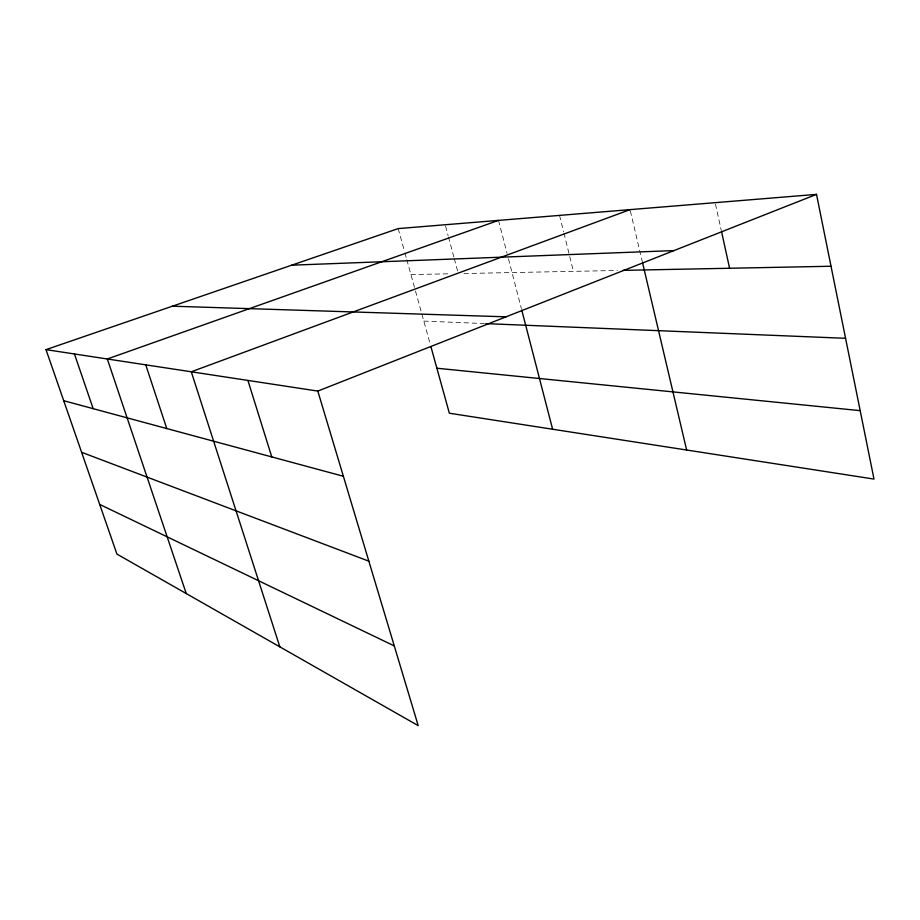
<?xml version="1.0" encoding="UTF-8"?>
<svg xmlns="http://www.w3.org/2000/svg" width="920" height="920" viewBox="0 0 920 920"><rect width="100%" height="100%" fill="white"/><g stroke="black" fill="none" stroke-linecap="round" stroke-linejoin="round"><path stroke-width="0.69" stroke-dasharray="4.6 3.45" d="M410.929 274.574L449.707 273.803M463.979 273.516L617.331 270.48M423.821 321.091L484.403 323.564M398.187 228.597L404.558 251.585M404.926 252.931L406.433 258.347M406.801 259.693L415.092 289.627M415.472 290.996L430.169 343.988M445.556 226.113L448.109 235.612M448.477 236.969L453.94 257.335M454.308 258.692L457.596 270.917M498.513 220.386L507.058 253.345M508.484 258.83L521.375 308.614M559.544 215.395L563.603 231.771M563.948 233.139L573.424 271.354M630.372 211.002L642.309 261.717M715.472 204.056L721.303 230.575"/><path stroke-width="1.38" d="M317.814 391.08L418.197 725.627L116.932 554.093L46 349.634L317.814 391.08L816.511 194.373L874 479.078L449.351 413.218L430.916 346.679M630.05 209.622L191.28 371.784L279.841 646.852M498.513 220.386L107.318 358.984L186.242 593.549M46 349.634L398.187 228.597L816.511 194.373M291.72 265.19L674.015 250.585M623.001 270.365L831.024 266.248M172.408 306.188L506.08 316.825M485.829 323.622L845.572 338.307M436.885 368.23L860.177 410.653M63.721 400.717L343.378 476.261M81.615 452.295L368.851 561.177M99.705 504.436L394.277 645.92M74.451 353.97L93.162 408.664M145.751 364.849L166.773 428.559M247.905 380.42L271.779 456.929M521.732 310.005L552.621 429.237M642.643 263.097L686.63 450.018M721.613 231.966L729.594 268.26"/></g></svg>
